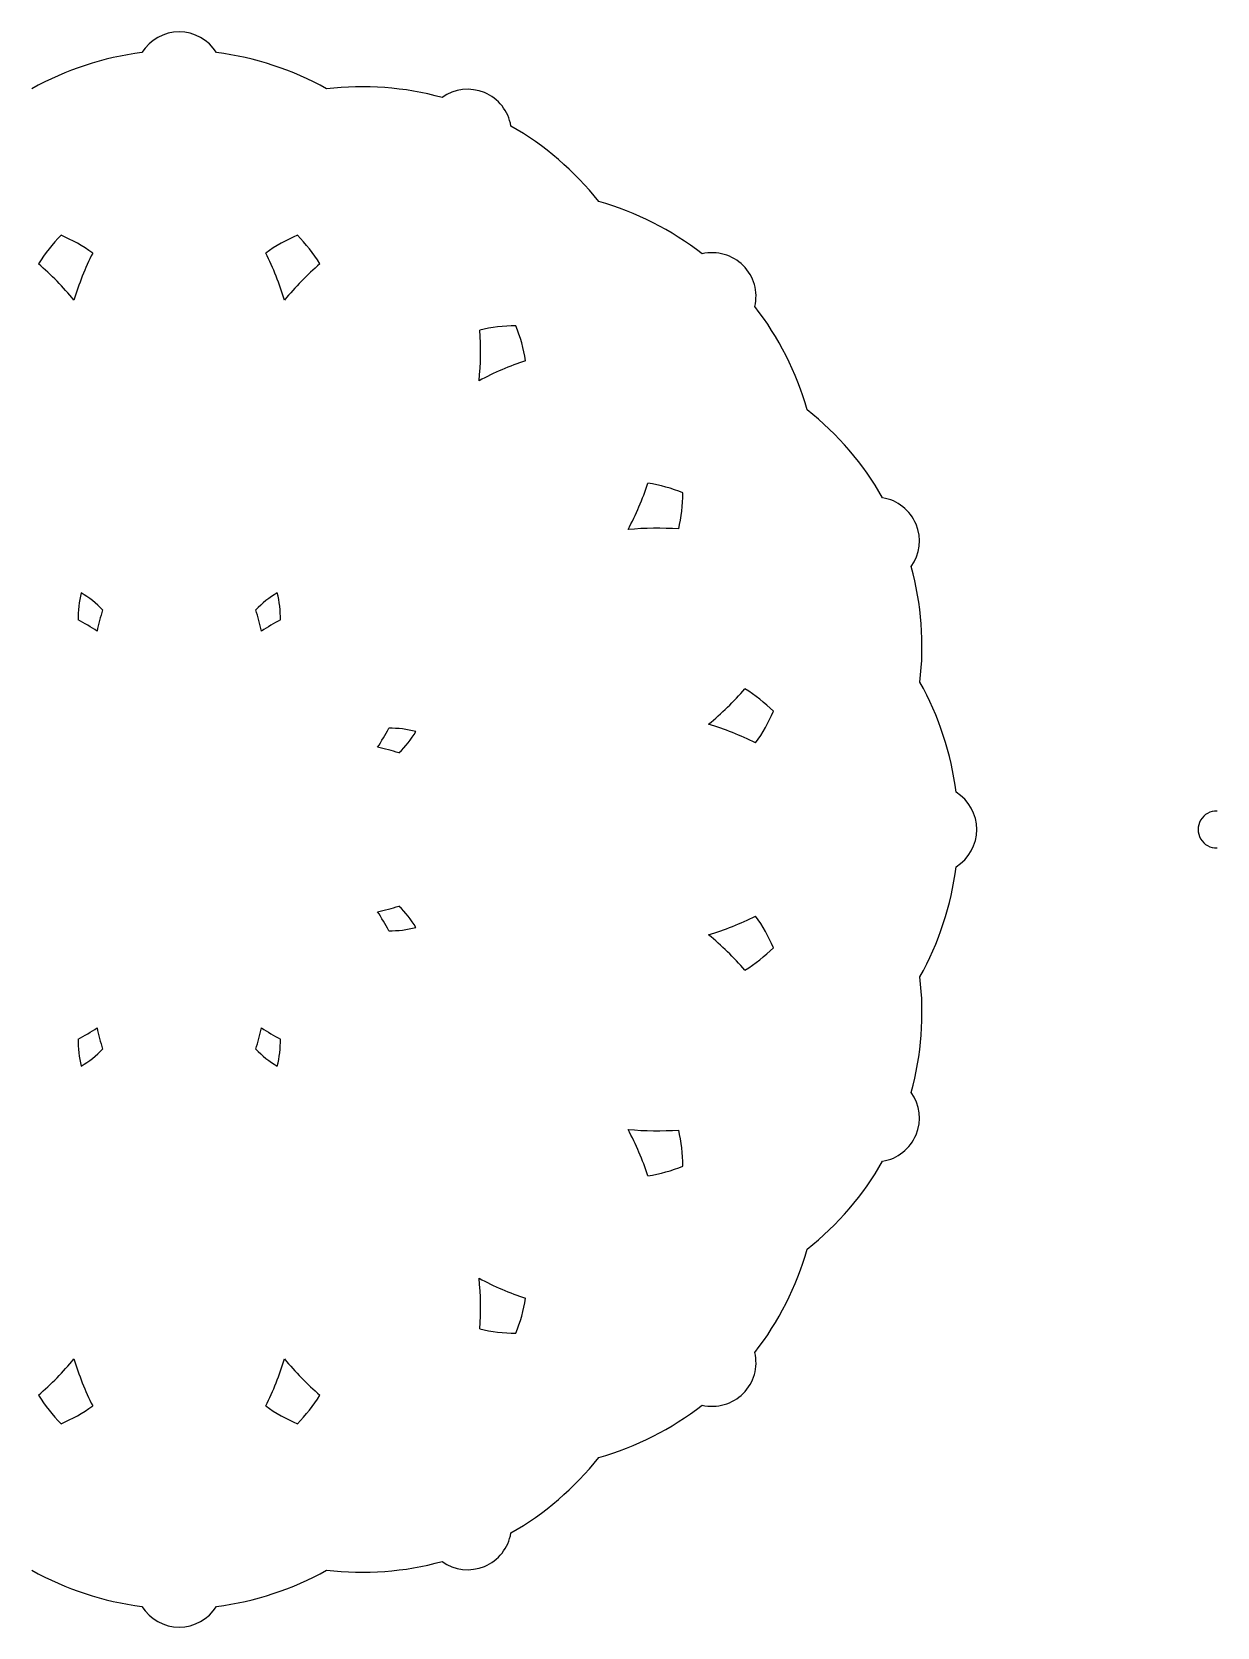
# Model space of a CAD drawing. Extents: x -277 to 340, y 45 to 239.
# Drawn here: x 19.4 to 159.4, y 48 to 236.4 of the extents above; entities that cross this region are included whole.
import ezdxf

# ---------------------------------------------------------------- set-up
doc = ezdxf.new("R2010")
doc.units = 0
doc.layers.get('0').update_dxf_attribs({"linetype": 'CONTINUOUS'})

msp = doc.modelspace()

# ---------------------------------------------------------------- linework, layer by layer
for centre, radius, start, end in [((36.782727, 231.230774), 5.176594, 31.78809, 148.21191), ((36.782727, 198.644694), 35.58608, 97.102635, 119.274278), ((36.782727, 198.644694), 35.58608, 60.725722, 82.897365), ((58.381666, 194.348398), 35.58608, 74.602635, 96.774278), ((70.851819, 224.45401), 5.176594, 9.28809, 125.71191), ((58.381666, 194.348398), 35.58608, 38.225722, 60.397365), ((76.692362, 182.113582), 35.58608, 52.102635, 74.274278), ((36.782727, 198.644694), 19.58608, 135.457192, 148.027583), ((15.183788, 194.348398), 19.58608, 54.472417, 67.042808), ((58.381666, 194.348398), 19.58608, 112.957192, 125.527583), ((36.782727, 198.644694), 19.58608, 31.972417, 44.542808), ((58.381666, 194.348398), 35.58608, 153.389441, 163.031823), ((15.183788, 194.348398), 35.58608, 16.968177, 26.610559), ((99.7342, 205.15542), 5.176594, 346.78809, 103.21191), ((-3.126908, 182.113582), 35.58608, 39.468177, 49.110559), ((76.692362, 182.113582), 35.58608, 130.889441, 140.531823), ((76.692362, 182.113582), 35.58608, 15.725722, 37.897365), ((76.692362, 182.113582), 19.58608, 90.457192, 103.027583), ((58.381666, 194.348398), 19.58608, 9.472417, 22.042808), ((36.782727, 198.644694), 35.58608, 354.468177, 4.110559), ((88.927178, 163.802886), 35.58608, 108.389441, 118.031823), ((88.927178, 163.802886), 35.58608, 29.602635, 51.774278), ((58.381666, 194.348398), 35.58608, 331.968177, 341.610559), ((88.927178, 163.802886), 19.58608, 67.957192, 80.527583), ((76.692362, 182.113582), 19.58608, 346.972417, 359.542808), ((119.03279, 176.273039), 5.176594, 324.28809, 80.71191), ((93.223474, 142.203947), 35.58608, 85.889441, 95.531823), ((88.927178, 163.802886), 35.58608, 353.225722, 15.397365), ((36.782727, 167.159942), 11.955995, 165.514046, 180.994159), ((19.136174, 159.850501), 11.955995, 44.005841, 59.485954), ((54.42928, 159.850501), 11.955995, 120.514046, 135.994159), ((36.782727, 167.159942), 11.955995, 359.005841, 14.485954), ((54.42928, 159.850501), 27.955995, 162.715459, 168.061798), ((19.136174, 159.850501), 27.955995, 11.938202, 17.284541), ((11.826732, 142.203947), 27.955995, 56.938202, 62.284541), ((61.738722, 142.203947), 27.955995, 117.715459, 123.061798), ((76.692362, 182.113582), 35.58608, 309.468177, 319.110559), ((93.223474, 142.203947), 19.58608, 45.457192, 58.027583), ((93.223474, 142.203947), 35.58608, 7.102635, 29.274278), ((88.927178, 120.605009), 35.58608, 63.389441, 73.031823), ((88.927178, 163.802886), 19.58608, 324.472417, 337.042808), ((36.782727, 167.159942), 27.955995, 326.938202, 332.284541), ((61.738722, 142.203947), 11.955995, 75.514046, 90.994159), ((54.42928, 159.850501), 11.955995, 314.005841, 329.485954), ((54.42928, 124.557394), 27.955995, 72.715459, 78.061798), ((125.809554, 142.203947), 5.176594, 301.78809, 58.21191), ((159.29709, 142.203947), 2.176594, 88.086103, 271.913897), ((93.223474, 142.203947), 35.58608, 330.725722, 352.897365), ((54.42928, 159.850501), 27.955995, 281.938202, 287.284541), ((36.782727, 117.247952), 27.955995, 27.715459, 33.061798), ((54.42928, 124.557394), 11.955995, 30.514046, 45.994159), ((88.927178, 163.802886), 35.58608, 286.968177, 296.610559), ((88.927178, 120.605009), 19.58608, 22.957192, 35.527583), ((61.738722, 142.203947), 11.955995, 269.005841, 284.485954), ((76.692362, 102.294313), 35.58608, 40.889441, 50.531823), ((93.223474, 142.203947), 19.58608, 301.972417, 314.542808), ((88.927178, 120.605009), 35.58608, 344.602635, 6.774278), ((11.826732, 142.203947), 27.955995, 297.715459, 303.061798), ((54.42928, 124.557394), 27.955995, 191.938202, 197.284541), ((19.136174, 124.557394), 27.955995, 342.715459, 348.061798), ((61.738722, 142.203947), 27.955995, 236.938202, 242.284541), ((36.782727, 117.247952), 11.955995, 179.005841, 194.485954), ((36.782727, 117.247952), 11.955995, 345.514046, 0.994159), ((19.136174, 124.557394), 11.955995, 300.514046, 315.994159), ((54.42928, 124.557394), 11.955995, 224.005841, 239.485954), ((119.03279, 108.134856), 5.176594, 279.28809, 35.71191), ((58.381666, 90.059497), 35.58608, 18.389441, 28.031823), ((93.223474, 142.203947), 35.58608, 264.468177, 274.110559), ((76.692362, 102.294313), 19.58608, 0.457192, 13.027583), ((88.927178, 120.605009), 19.58608, 279.472417, 292.042808), ((88.927178, 120.605009), 35.58608, 308.225722, 330.397365), ((76.692362, 102.294313), 35.58608, 322.102635, 344.274278), ((88.927178, 120.605009), 35.58608, 241.968177, 251.610559), ((36.782727, 85.763201), 35.58608, 355.889441, 5.531823), ((58.381666, 90.059497), 19.58608, 337.957192, 350.527583), ((76.692362, 102.294313), 19.58608, 256.972417, 269.542808), ((-3.126908, 102.294313), 35.58608, 310.889441, 320.531823), ((58.381666, 90.059497), 35.58608, 196.968177, 206.610559), ((15.183788, 90.059497), 35.58608, 333.389441, 343.031823), ((76.692362, 102.294313), 35.58608, 219.468177, 229.110559), ((99.7342, 79.252474), 5.176594, 256.78809, 13.21191), ((36.782727, 85.763201), 19.58608, 211.972417, 224.542808), ((36.782727, 85.763201), 19.58608, 315.457192, 328.027583), ((15.183788, 90.059497), 19.58608, 292.957192, 305.527583), ((58.381666, 90.059497), 19.58608, 234.472417, 247.042808), ((76.692362, 102.294313), 35.58608, 285.725722, 307.897365), ((58.381666, 90.059497), 35.58608, 299.602635, 321.774278), ((70.851819, 59.953884), 5.176594, 234.28809, 350.71191), ((36.782727, 85.763201), 35.58608, 240.725722, 262.897365), ((36.782727, 85.763201), 35.58608, 277.102635, 299.274278), ((58.381666, 90.059497), 35.58608, 263.225722, 285.397365), ((36.782727, 53.17712), 5.176594, 211.78809, 328.21191)]:
    msp.add_arc(centre, radius, start, end)

doc.saveas('drawing.dxf')
